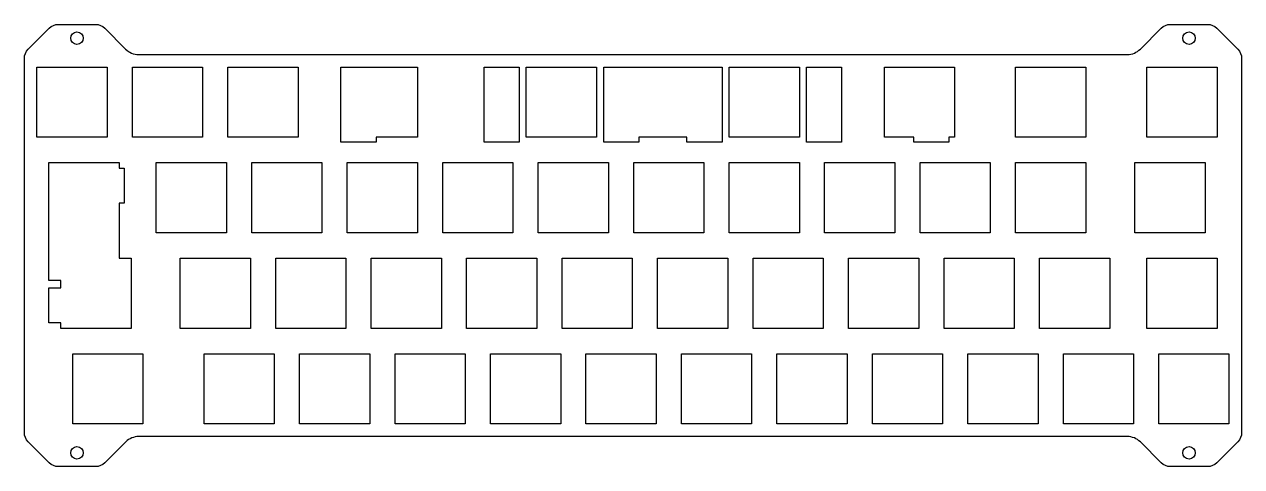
# Model space of a CAD drawing. Header units: millimetres. Extents: x -233 to 10, y -16 to 73.
import ezdxf

# ---------------------------------------------------------------- set-up
doc = ezdxf.new("R2010")
doc.units = ezdxf.units.MM
doc.layers.get('0').update_dxf_attribs({"linetype": 'CONTINUOUS'})

msp = doc.modelspace()

# ---------------------------------------------------------------- linework, layer by layer
msp.add_lwpolyline([(-213.15, 67.75, 0.198912), (-210.55, 66.67), (-13.29, 66.67, 0.198912), (-10.69, 67.75), (-6.55, 71.89, -0.198912), (-4.66, 72.67), (2.71, 72.67, -0.198912), (4.6, 71.89), (8.74, 67.75, -0.198912), (9.52, 65.86), (9.52, -8.71, -0.198912), (8.74, -10.6), (4.6, -14.74, -0.198912), (2.71, -15.53), (-4.66, -15.53, -0.198912), (-6.55, -14.74), (-10.69, -10.6, 0.198912), (-13.29, -9.53), (-210.55, -9.53, 0.195722), (-213.11, -10.57, -0.00003), (-213.11, -10.57), (-217.29, -14.74, -0.198912), (-219.18, -15.53), (-226.55, -15.53, -0.198912), (-228.44, -14.74), (-232.58, -10.6, -0.198912), (-233.36, -8.71), (-233.36, 65.86, -0.198912), (-232.58, 67.75), (-228.44, 71.89, -0.198912), (-226.55, 72.67), (-219.18, 72.67, -0.198912), (-217.29, 71.89)], format="xyb", close=True)
for points in [[(-216.84, 64.15), (-216.84, 50.15), (-230.84, 50.15), (-230.84, 64.15)], [(-211.79, 50.15), (-211.79, 64.15), (-197.79, 64.15), (-197.79, 50.15)], [(-192.74, 50.15), (-192.74, 64.15), (-178.74, 64.15), (-178.74, 50.15)], [(-154.93, 64.15), (-154.93, 50.15), (-163.19, 50.15), (-163.19, 49.15), (-170.19, 49.15), (-170.19, 64.15)], [(-141.64, 64.15), (-134.64, 64.15), (-134.64, 49.15), (-141.64, 49.15)], [(-133.21, 50.15), (-133.21, 64.15), (-119.21, 64.15), (-119.21, 50.15)], [(-94.16, 64.15), (-94.16, 49.15), (-101.16, 49.15), (-101.16, 50.15), (-110.77, 50.15), (-110.77, 49.15), (-117.77, 49.15), (-117.77, 64.15)], [(-92.73, 64.15), (-78.73, 64.15), (-78.73, 50.15), (-92.73, 50.15)], [(-70.29, 49.15), (-77.29, 49.15), (-77.29, 64.15), (-70.29, 64.15)], [(-55.89, 49.15), (-55.89, 50.15), (-61.77, 50.15), (-61.77, 64.15), (-47.77, 64.15), (-47.77, 50.15), (-48.89, 50.15), (-48.89, 49.15)], [(-35.58, 50.15), (-35.58, 64.15), (-21.58, 64.15), (-21.58, 50.15)], [(4.62, 50.15), (-9.38, 50.15), (-9.38, 64.15), (4.62, 64.15)], [(-214.46, 45.1), (-214.46, 44.01), (-213.46, 44.01), (-213.46, 37.01), (-214.46, 37.01), (-214.46, 26.05), (-212.07, 26.05), (-212.07, 12.05), (-226.08, 12.05), (-226.08, 13.14), (-228.46, 13.14), (-228.46, 20.14), (-226.08, 20.14), (-226.08, 21.58), (-228.46, 21.58), (-228.46, 45.1)], [(-193.03, 31.1), (-207.03, 31.1), (-207.03, 45.1), (-193.03, 45.1)], [(-187.97, 31.1), (-187.97, 45.1), (-173.98, 45.1), (-173.98, 31.1)], [(-168.92, 45.1), (-154.93, 45.1), (-154.93, 31.1), (-168.92, 31.1)], [(-149.88, 31.1), (-149.88, 45.1), (-135.88, 45.1), (-135.88, 31.1)], [(-116.82, 31.1), (-130.82, 31.1), (-130.82, 45.1), (-116.82, 45.1)], [(-111.78, 45.1), (-97.78, 45.1), (-97.78, 31.1), (-111.78, 31.1)], [(-92.73, 45.1), (-78.73, 45.1), (-78.73, 31.1), (-92.73, 31.1)], [(-59.68, 45.1), (-59.68, 31.1), (-73.68, 31.1), (-73.68, 45.1)], [(-40.63, 45.1), (-40.63, 31.1), (-54.63, 31.1), (-54.63, 45.1)], [(-35.58, 45.1), (-21.58, 45.1), (-21.58, 31.1), (-35.58, 31.1)], [(-11.76, 31.1), (-11.76, 45.1), (2.24, 45.1), (2.24, 31.1)], [(-188.26, 12.05), (-202.26, 12.05), (-202.26, 26.05), (-188.26, 26.05)], [(-169.21, 26.05), (-169.21, 12.05), (-183.21, 12.05), (-183.21, 26.05)], [(-150.16, 12.05), (-164.16, 12.05), (-164.16, 26.05), (-150.16, 26.05)], [(-145.11, 12.05), (-145.11, 26.05), (-131.11, 26.05), (-131.11, 12.05)], [(-112.06, 12.05), (-126.06, 12.05), (-126.06, 26.05), (-112.06, 26.05)], [(-93.01, 12.05), (-107.01, 12.05), (-107.01, 26.05), (-93.01, 26.05)], [(-87.96, 26.05), (-73.96, 26.05), (-73.96, 12.05), (-87.96, 12.05)], [(-68.91, 26.05), (-54.91, 26.05), (-54.91, 12.05), (-68.91, 12.05)], [(-35.86, 26.05), (-35.86, 12.05), (-49.86, 12.05), (-49.86, 26.05)], [(-16.81, 12.05), (-30.81, 12.05), (-30.81, 26.05), (-16.81, 26.05)], [(4.62, 12.05), (-9.38, 12.05), (-9.38, 26.05), (4.62, 26.05)], [(-223.69, 7), (-209.69, 7), (-209.69, -7), (-223.69, -7)], [(-183.5, -7), (-197.5, -7), (-197.5, 7), (-183.5, 7)], [(-164.45, -7), (-178.45, -7), (-178.45, 7), (-164.45, 7)], [(-159.4, -7), (-159.4, 7), (-145.4, 7), (-145.4, -7)], [(-140.35, -7), (-140.35, 7), (-126.35, 7), (-126.35, -7)], [(-107.3, -7), (-121.3, -7), (-121.3, 7), (-107.3, 7)], [(-88.25, -7), (-102.25, -7), (-102.25, 7), (-88.25, 7)], [(-83.2, -7), (-83.2, 7), (-69.2, 7), (-69.2, -7)], [(-50.15, 7), (-50.15, -7), (-64.15, -7), (-64.15, 7)], [(-31.1, -7), (-45.1, -7), (-45.1, 7), (-31.1, 7)], [(-26.05, 7), (-12.05, 7), (-12.05, -7), (-26.05, -7)], [(7, 7), (7, -7), (-7, -7), (-7, 7)]]:
    msp.add_lwpolyline(points, close=True)
for centre in [(-222.86, 69.92), (-0.98, 69.92), (-222.86, -12.78), (-0.97, -12.78)]:
    msp.add_circle(centre, 1.25)

doc.saveas('drawing.dxf')
